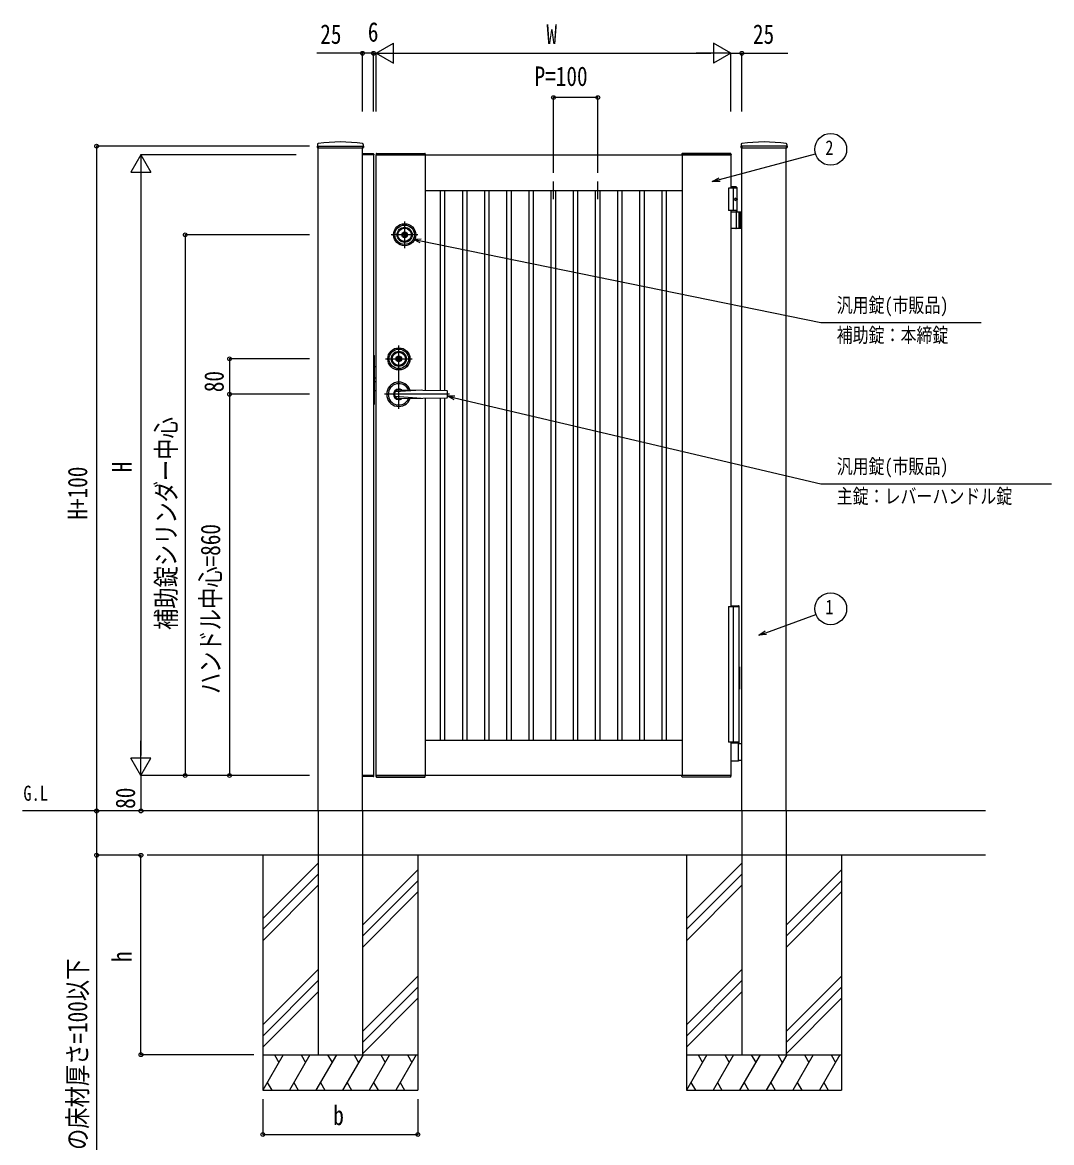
# Model space of a CAD drawing. Units: millimetres, scale not verified. Extents: x -4205 to 4205, y -2970 to 2970.
# Drawn here: x -1203 to 1119, y -976 to 1551 of the extents above; entities that cross this region are included whole.
import ezdxf
from ezdxf.enums import TextEntityAlignment as Align

# ---------------------------------------------------------------- set-up
doc = ezdxf.new("R2010")
doc.units = ezdxf.units.MM
doc.header["$LTSCALE"] = 10
for name, color, linetype in [('0-2_USER1', 3, 'Continuous'), ('0-3_YKK_A1', 4, 'Continuous'), ('0-4_YKK_D', 6, 'Continuous')]:
    doc.layers.add(name, color=color, linetype=linetype)
doc.styles.add('ＭＳ ゴシック', font='')
doc.styles.get('ＭＳ ゴシック').set_extended_font_data('MS Gothic')

msp = doc.modelspace()

# ---------------------------------------------------------------- linework, layer by layer
at = {"layer": '0-3_YKK_A1'}
for p, q in [((-537.73, 1276.02), (-538.08, 1269.36)), ((-537.58, 1268.83), (-434.38, 1268.83)), ((-535.98, 1272.33), (-535.98, 1268.83)), ((-535.98, -227.67), (-535.98, 1268.83)), ((-435.98, -227.67), (-435.98, 1268.83)), ((-434.23, 1276.02), (-433.88, 1269.36)), ((418.27, 1276.02), (417.92, 1269.36)), ((418.42, 1268.83), (521.62, 1268.83)), ((420.02, -227.67), (420.02, 1268.83)), ((520.02, 1272.33), (520.02, 1268.83)), ((520.02, -227.67), (520.02, 1268.83)), ((521.77, 1276.02), (522.12, 1269.36)), ((-436.18, 1252.33), (-436.07, 1254.36)), ((-410.68, 1252.33), (-436.18, 1252.33)), ((-410.98, 1252.33), (-435.98, 1252.33)), ((-411.29, 1254.83), (-435.57, 1254.83)), ((-410.79, 1254.36), (-410.68, 1252.33)), ((-405.35, 1254.88), (-405.48, 1252.33)), ((-405.48, 1252.33), (-294.48, 1252.33)), ((-404.35, 1255.83), (-295.61, 1255.83)), ((-294.98, 1252.33), (-294.98, 721.52)), ((-294.61, 1254.88), (-294.48, 1252.33)), ((284.65, 1254.88), (284.52, 1252.33)), ((395.52, 1252.33), (284.52, 1252.33)), ((285.02, 1252.33), (285.02, -147.67)), ((394.39, 1255.83), (285.65, 1255.83)), ((395.39, 1254.88), (395.52, 1252.33)), ((-4.98, 1152.33), (-4.98, 1192.33)), ((95.02, 1152.33), (95.02, 1192.33)), ((-294.98, 1172.33), (285.02, 1172.33)), ((-259.98, 721.03), (-259.98, 1172.33)), ((-249.98, 720.9), (-249.98, 1172.33)), ((-209.98, -67.67), (-209.98, 1172.33)), ((-199.98, -67.67), (-199.98, 1172.33)), ((-159.98, -67.67), (-159.98, 1172.33)), ((-149.98, -67.67), (-149.98, 1172.33)), ((-109.98, -67.67), (-109.98, 1172.33)), ((-99.98, -67.67), (-99.98, 1172.33)), ((-59.98, -67.67), (-59.98, 1172.33)), ((-49.98, -67.67), (-49.98, 1172.33)), ((-9.98, -67.67), (-9.98, 1172.33)), ((0.02, -67.67), (0.02, 1172.33)), ((40.02, -67.67), (40.02, 1172.33)), ((50.02, -67.67), (50.02, 1172.33)), ((90.02, -67.67), (90.02, 1172.33)), ((100.02, -67.67), (100.02, 1172.33)), ((140.02, -67.67), (140.02, 1172.33)), ((150.02, -67.67), (150.02, 1172.33)), ((190.02, -67.67), (190.02, 1172.33)), ((200.02, -67.67), (200.02, 1172.33)), ((240.02, -67.67), (240.02, 1172.33)), ((250.02, -67.67), (250.02, 1172.33)), ((407.52, 1180.33), (395.02, 1180.33)), ((409.52, 1178.33), (395.02, 1178.33)), ((400.02, 1177.33), (400.02, 1127.33)), ((407.52, 1180.33), (409.52, 1178.33)), ((409.52, 1124.33), (409.52, 1178.33)), ((407.21, 1152.75), (407.8, 1152.75)), ((407.21, 1151.91), (407.8, 1151.91)), ((408.22, 1154.43), (408.82, 1154.43)), ((408.22, 1150.23), (408.82, 1150.23)), ((409.52, 1127.33), (390.02, 1127.33)), ((395.02, 1127.33), (395.02, 233.33)), ((395.02, 1124.33), (420.02, 1124.33)), ((407.83, 1087.83), (407.83, 1122.83)), ((413.52, 1124.33), (413.52, 1086.33)), ((416.02, 1124.33), (416.02, 1086.33)), ((-340.98, 1102.33), (-340.98, 1042.33)), ((-310.98, 1072.33), (-370.98, 1072.33)), ((-345.33, 1072.02), (-343.88, 1071.18)), ((-344.73, 1073.38), (-343.34, 1072.58)), ((-343.88, 1071.18), (-342.33, 1071.18)), ((-343.34, 1072.58), (-342.66, 1072.58)), ((-342.33, 1071.18), (-341.64, 1072.38)), ((-341.64, 1072.38), (-340.32, 1072.38)), ((-340.32, 1072.38), (-339.63, 1071.18)), ((-339.88, 1073.58), (-339.3, 1072.58)), ((-339.63, 1071.18), (-338.08, 1071.18)), ((-339.3, 1072.58), (-338.62, 1072.58)), ((-338.62, 1072.58), (-337.23, 1073.38)), ((-338.08, 1071.18), (-336.63, 1072.02)), ((-337.23, 1073.38), (-336.63, 1073.38)), ((-336.63, 1072.02), (-336.63, 1073.38)), ((420.02, 1086.33), (395.02, 1086.33)), ((-353.98, 679.83), (-353.98, 822.33)), ((-410.98, 798.83), (-410.48, 798.83)), ((-410.48, 689.83), (-410.48, 799.83)), ((-410.48, 799.83), (-408.98, 799.83)), ((-408.98, 689.83), (-408.98, 799.83)), ((-383.98, 792.33), (-323.98, 792.33)), ((-358.33, 792.02), (-356.88, 791.18)), ((-357.73, 793.38), (-356.34, 792.58)), ((-356.88, 791.18), (-355.33, 791.18)), ((-356.34, 792.58), (-355.66, 792.58)), ((-355.33, 791.18), (-354.64, 792.38)), ((-354.64, 792.38), (-353.32, 792.38)), ((-353.32, 792.38), (-352.63, 791.18)), ((-352.88, 793.58), (-352.3, 792.58)), ((-352.63, 791.18), (-351.08, 791.18)), ((-352.3, 792.58), (-351.62, 792.58)), ((-351.62, 792.58), (-350.23, 793.38)), ((-351.08, 791.18), (-349.63, 792.02)), ((-350.23, 793.38), (-349.63, 793.38)), ((-349.63, 792.02), (-349.63, 793.38)), ((-410.48, 778.33), (-408.98, 778.33)), ((-408.98, 774.83), (-404.98, 774.83)), ((-408.98, 749.83), (-404.98, 749.83)), ((-408.98, 741.33), (-404.98, 741.33)), ((-410.48, 711.33), (-408.98, 711.33)), ((-408.98, 721.33), (-404.98, 721.33)), ((-239.98, 712.33), (-386.48, 712.33)), ((-303.98, 721.64), (-362.49, 717.58)), ((-353.98, 722.33), (-245.97, 720.84)), ((-244.98, 719.84), (-244.98, 704.81)), ((-410.98, 690.83), (-410.48, 690.83)), ((-410.48, 689.83), (-408.98, 689.83)), ((-303.98, 703.02), (-362.49, 707.08)), ((-245.97, 703.81), (-353.98, 702.33)), ((-294.98, 703.14), (-294.98, -147.67)), ((-259.98, -67.67), (-259.98, 703.62)), ((-249.98, -67.67), (-249.98, 703.76)), ((390.02, 233.33), (390.02, -72.67)), ((390.02, 233.33), (414.02, 233.33)), ((395.02, 235.33), (412.77, 235.33)), ((400.02, 233.33), (400.02, -72.67)), ((413.77, 233.33), (413.77, 234.33)), ((414.02, 97.33), (414.02, 233.33)), ((415.02, 97.33), (413.05, 97.33)), ((413.05, 97.33), (413.05, 47.33)), ((415.02, 97.33), (415.02, 47.33)), ((415.02, 47.33), (413.05, 47.33)), ((414.02, -72.67), (414.02, 47.33)), ((-294.98, -67.67), (285.02, -67.67)), ((414.02, -72.67), (390.02, -72.67)), ((412.37, -74.67), (395.02, -74.67)), ((413.02, -74.67), (395.02, -74.67)), ((412.66, -74.76), (412.65, -74.75)), ((413.89, -75.59), (412.66, -74.76)), ((413.02, -72.67), (413.02, -74.67)), ((414.17, -75.67), (420.02, -75.67)), ((411.58, -76.17), (411.58, -113.17)), ((395.02, -114.67), (412.37, -114.67)), ((412.65, -114.59), (412.66, -114.58)), ((412.66, -114.58), (413.89, -113.75)), ((420.02, -113.67), (414.17, -113.67)), ((-436.18, -147.67), (-436.07, -149.7)), ((-410.68, -147.67), (-436.18, -147.67)), ((-411.29, -150.17), (-435.57, -150.17)), ((-410.79, -149.7), (-410.68, -147.67)), ((-405.48, -147.67), (-294.48, -147.67)), ((-405.35, -150.22), (-405.48, -147.67)), ((-404.35, -151.17), (-295.61, -151.17)), ((-294.61, -150.22), (-294.48, -147.67)), ((395.52, -147.67), (284.52, -147.67)), ((284.65, -150.22), (284.52, -147.67)), ((394.39, -151.17), (285.65, -151.17)), ((395.39, -150.22), (395.52, -147.67)), ((970.02, -227.67), (-1203.45, -227.67)), ((-535.98, -227.67), (-535.98, -777.67)), ((-435.98, -227.67), (-435.98, -777.67)), ((420.02, -227.67), (420.02, -777.67)), ((520.02, -227.67), (520.02, -777.67)), ((970.02, -327.67), (-921.71, -327.67)), ((-660.98, -327.67), (-660.98, -857.67)), ((-310.98, -327.67), (-310.98, -857.67)), ((295.02, -327.67), (295.02, -857.67)), ((645.02, -327.67), (645.02, -857.67)), ((-535.98, -345.46), (-660.98, -470.46)), ((420.02, -345.46), (295.02, -470.46)), ((-535.98, -370.46), (-660.98, -495.46)), ((-310.98, -360.46), (-435.98, -485.46)), ((420.02, -370.46), (295.02, -495.46)), ((645.02, -360.46), (520.02, -485.46)), ((-535.98, -395.46), (-660.98, -520.46)), ((-310.98, -385.46), (-435.98, -510.46)), ((420.02, -395.46), (295.02, -520.46)), ((645.02, -385.46), (520.02, -510.46)), ((-310.98, -410.46), (-435.98, -535.46)), ((645.02, -410.46), (520.02, -535.46)), ((-535.98, -585.46), (-660.98, -710.46)), ((-310.98, -600.46), (-435.98, -725.46)), ((420.02, -585.46), (295.02, -710.46)), ((645.02, -600.46), (520.02, -725.46)), ((-535.98, -610.46), (-660.98, -735.46)), ((-310.98, -625.46), (-435.98, -750.46)), ((420.02, -610.46), (295.02, -735.46)), ((645.02, -625.46), (520.02, -750.46)), ((-535.98, -635.46), (-660.98, -760.46)), ((-310.98, -650.46), (-435.98, -775.46)), ((420.02, -635.46), (295.02, -760.46)), ((645.02, -650.46), (520.02, -775.46)), ((-660.98, -777.67), (-310.98, -777.67)), ((-614.79, -777.67), (-660.98, -857.67)), ((-634.79, -777.67), (-624.79, -794.99)), ((-554.79, -777.67), (-600.98, -857.67)), ((-574.79, -777.67), (-564.79, -794.99)), ((-494.79, -777.67), (-540.98, -857.67)), ((-535.98, -777.67), (-435.98, -777.67)), ((-514.79, -777.67), (-504.79, -794.99)), ((-434.79, -777.67), (-480.98, -857.67)), ((-454.79, -777.67), (-444.79, -794.99)), ((-374.79, -777.67), (-420.98, -857.67)), ((-394.79, -777.67), (-384.79, -794.99)), ((-314.79, -777.67), (-360.98, -857.67)), ((-334.79, -777.67), (-324.79, -794.99)), ((295.02, -777.67), (645.02, -777.67)), ((341.21, -777.67), (295.02, -857.67)), ((321.21, -777.67), (331.21, -794.99)), ((401.21, -777.67), (355.02, -857.67)), ((381.21, -777.67), (391.21, -794.99)), ((461.21, -777.67), (415.02, -857.67)), ((420.02, -777.67), (520.02, -777.67)), ((441.21, -777.67), (451.21, -794.99)), ((521.21, -777.67), (475.02, -857.67)), ((501.21, -777.67), (511.21, -794.99)), ((581.21, -777.67), (535.02, -857.67)), ((561.21, -777.67), (571.21, -794.99)), ((641.21, -777.67), (595.02, -857.67)), ((621.21, -777.67), (631.21, -794.99)), ((-660.98, -857.67), (-310.98, -857.67)), ((-650.98, -840.35), (-640.98, -857.67)), ((-590.98, -840.35), (-580.98, -857.67)), ((-530.98, -840.35), (-520.98, -857.67)), ((-470.98, -840.35), (-460.98, -857.67)), ((-410.98, -840.35), (-400.98, -857.67)), ((-350.98, -840.35), (-340.98, -857.67)), ((295.02, -857.67), (645.02, -857.67)), ((305.02, -840.35), (315.02, -857.67)), ((365.02, -840.35), (375.02, -857.67)), ((425.02, -840.35), (435.02, -857.67)), ((485.02, -840.35), (495.02, -857.67)), ((545.02, -840.35), (555.02, -857.67)), ((605.02, -840.35), (615.02, -857.67))]:
    msp.add_line(p, q, dxfattribs=at)
for points in [[(-535.98, 1272.33), (-435.98, 1272.33), (-435.98, 1268.83)], [(520.02, 1272.33), (420.02, 1272.33), (420.02, 1268.83)], [(-410.98, 1252.33), (-410.98, -147.67), (-435.98, -147.67)], [(-404.98, -147.67), (-404.98, 1252.33), (395.02, 1252.33), (395.02, 1177.33)], [(409.52, 1177.33), (390.02, 1177.33), (390.02, 1127.33)], [(407.8, 1152.75), (407.91, 1152.77), (408.02, 1152.81), (408.12, 1152.89), (408.21, 1153), (408.28, 1153.12), (408.32, 1153.27), (408.34, 1153.43), (408.34, 1153.59)], [(408.34, 1151.07), (408.34, 1151.23), (408.32, 1151.39), (408.28, 1151.54), (408.21, 1151.66), (408.12, 1151.77), (408.02, 1151.85), (407.91, 1151.89), (407.8, 1151.91)], [(408.93, 1153.59), (408.96, 1153.43), (409, 1153.27), (409.07, 1153.12), (409.15, 1153), (409.25, 1152.89), (409.31, 1152.84)], [(409.31, 1151.82), (409.25, 1151.77), (409.15, 1151.66), (409.07, 1151.54), (409, 1151.39), (408.96, 1151.23), (408.93, 1151.07)], [(-345.33, 1072.02), (-345.33, 1073.38), (-344.73, 1073.38)], [(-342.66, 1072.58), (-342.08, 1073.58), (-339.88, 1073.58)], [(-358.33, 792.02), (-358.33, 793.38), (-357.73, 793.38)], [(-355.66, 792.58), (-355.08, 793.58), (-352.88, 793.58)], [(395.02, -72.67), (395.02, -147.67), (-404.98, -147.67)]]:
    msp.add_lwpolyline(points, dxfattribs=at)
for centre, radius in [((-340.98, 1072.33), 25), ((-340.98, 1072.33), 22), ((-340.98, 1072.33), 17), ((-340.98, 1072.33), 15), ((-340.98, 1072.33), 6.35), ((-340.98, 1072.33), 5.6), ((-353.98, 792.33), 25), ((-353.98, 792.33), 22), ((-353.98, 792.33), 17), ((-353.98, 792.33), 15), ((-353.98, 792.33), 6.35), ((-353.98, 792.33), 5.6)]:
    msp.add_circle(centre, radius, dxfattribs=at)
for centre, radius, start, end in [((-537.58, 1269.33), 0.5, 177, 270), ((-535.73, 1275.91), 2, 99.00123, 177), ((-485.98, 961.83), 320, 80.99877, 99.00123), ((-436.23, 1275.91), 2, 3, 80.99877), ((-434.38, 1269.33), 0.5, 270, 3), ((418.42, 1269.33), 0.5, 177, 270), ((420.27, 1275.91), 2, 99.00123, 177), ((470.02, 961.83), 320, 80.99877, 99.00123), ((519.77, 1275.91), 2, 3, 80.99877), ((521.62, 1269.33), 0.5, 270, 3), ((-435.57, 1254.33), 0.5, 90, 177), ((-411.29, 1254.33), 0.5, 3, 90), ((-404.35, 1254.83), 1, 90, 177), ((-295.61, 1254.83), 1, 3, 90), ((285.65, 1254.83), 1, 90, 177), ((394.39, 1254.83), 1, 3, 90), ((406.33, 1122.83), 1.5, 0, 90), ((406.33, 1087.83), 1.5, 270, 0), ((-340.98, 1072.33), 2.75, 9.44209, 170.55791), ((-340.98, 1072.33), 2.75, 204.71985, 335.28015), ((-353.98, 792.33), 2.75, 9.44209, 170.55791), ((-353.98, 792.33), 2.75, 204.71985, 335.28015), ((-353.98, 712.33), 27.5, 20.53124, 339.46612), ((-353.98, 712.33), 24, 23.83151, 336.16585), ((-353.98, 712.33), 12, 55.64593, 304.35407), ((-353.98, 712.33), 10, 148.33183, 211.66817), ((-921.77, 1422.71), 900, 308.41959, 308.84875), ((-353.98, 712.33), 10, 90, 108.93641), ((-245.98, 719.84), 1, 0, 89.20969), ((-921.77, 1.95), 900, 51.15125, 51.58041), ((-353.98, 712.33), 10, 251.06358, 270), ((-245.98, 704.81), 1, 270.78769, 0), ((412.77, 234.33), 1, 0, 90), ((412.37, -75.17), 0.5, 56.30993, 90), ((414.17, -75.17), 0.5, 236.30993, 270.00001), ((412.37, -114.17), 0.5, 270, 303.69007), ((414.17, -114.17), 0.5, 89.99999, 123.69007), ((-435.57, -149.67), 0.5, 183, 270), ((-411.29, -149.67), 0.5, 270, 357), ((-404.35, -150.17), 1, 183, 270), ((-295.61, -150.17), 1, 270, 357), ((285.65, -150.17), 1, 183, 270), ((394.39, -150.17), 1, 270, 357)]:
    msp.add_arc(centre, radius, start, end, dxfattribs=at)
msp.add_ellipse((406.86, 1152.33), major_axis=(0, -3.5), ratio=0.707107, dxfattribs=at)
for centre, start_param, end_param in [((400.85, 1152.33), 4.6657054, 4.7590726), ((402.04, 1152.33), 4.8528504, 4.9478932), ((402.04, 1152.33), 4.4768847, 4.5719276), ((402.63, 1152.33), 4.8528504, 4.9478932), ((402.63, 1152.33), 4.4768847, 4.5719276)]:
    msp.add_ellipse(centre, major_axis=(0, 9), ratio=0.707107, start_param=start_param, end_param=end_param, dxfattribs=at)
at = {"layer": '0-4_YKK_D'}
for p, q in [((-404.98, 1481.83), (-366.01, 1504.33)), ((-366.01, 1459.33), (-366.01, 1504.33)), ((395.02, 1481.83), (356.05, 1504.33)), ((356.05, 1504.33), (356.05, 1459.33)), ((-435.98, 1350.39), (-435.98, 1482.83)), ((-410.98, 1481.83), (-427.98, 1481.83)), ((-410.98, 1350.39), (-410.98, 1482.83)), ((-410.98, 1350.39), (-410.98, 1482.83)), ((-410.98, 1481.83), (-404.98, 1481.83)), ((-404.98, 1350.39), (-404.98, 1482.83)), ((-404.98, 1350.39), (-404.98, 1482.83)), ((-404.98, 1481.83), (-387.98, 1481.83)), ((-404.98, 1481.83), (-366.01, 1459.33)), ((-404.98, 1481.83), (-327.04, 1481.83)), ((-359.98, 1481.83), (350.02, 1481.83)), ((395.02, 1481.83), (317.08, 1481.83)), ((395.02, 1481.83), (356.05, 1459.33)), ((395.02, 1350.39), (395.02, 1482.83)), ((395.02, 1350.39), (395.02, 1482.83)), ((420.02, 1350.39), (420.02, 1482.83)), ((-4.98, 1212.33), (-4.98, 1382.83)), ((95.02, 1381.83), (-4.98, 1381.83)), ((95.02, 1212.33), (95.02, 1382.83)), ((-555.98, 1272.33), (-1036.98, 1272.33)), ((-1035.98, 1272.33), (-1035.98, -227.67)), ((-935.98, 1252.33), (-958.48, 1213.36)), ((-585.98, 1252.33), (-936.98, 1252.33)), ((-935.98, 1252.33), (-913.48, 1213.36)), ((-935.98, 1252.33), (-935.98, 1174.39)), ((-958.48, 1213.36), (-913.48, 1213.36)), ((-935.98, 1207.33), (-935.98, -102.67)), ((-555.98, 1072.33), (-836.98, 1072.33)), ((-835.98, 1072.33), (-835.98, -147.67)), ((-555.98, 792.33), (-736.98, 792.33)), ((-735.98, 792.33), (-735.98, 712.33)), ((-555.98, 712.33), (-736.98, 712.33)), ((-555.98, 712.33), (-736.98, 712.33)), ((-735.98, 712.33), (-735.98, -147.67)), ((-935.98, -147.67), (-935.98, -69.73)), ((-935.98, -147.67), (-958.48, -108.7)), ((-913.48, -108.7), (-958.48, -108.7)), ((-935.98, -147.67), (-913.48, -108.7)), ((-598.47, -147.67), (-936.98, -147.67)), ((-598.47, -147.67), (-936.98, -147.67)), ((-935.98, -147.67), (-935.98, -227.67)), ((-555.98, -147.67), (-836.98, -147.67)), ((-555.98, -147.67), (-736.98, -147.67)), ((-685.62, -227.67), (-1036.98, -227.67)), ((-1005.16, -227.67), (-1036.98, -227.67)), ((-855.98, -227.67), (-936.98, -227.67)), ((-941.71, -327.67), (-1036.98, -327.67)), ((-942, -327.67), (-934.98, -327.67)), ((-935.98, -777.66), (-935.98, -327.67)), ((-680.97, -777.66), (-936.98, -777.66)), ((-661, -877.67), (-661, -958.67)), ((-311, -877.67), (-311, -958.67)), ((-661, -957.67), (-311, -957.67))]:
    msp.add_line(p, q, dxfattribs=at)
for points in [[(-410.98, 1481.83), (-435.98, 1481.83), (-539.38, 1481.83)], [(395.02, 1481.83), (420.02, 1481.83), (523.42, 1481.83)], [(353.34, 1192.33), (369.76, 1196.73), (586.01, 1254.68)], [(370.94, 1192.33), (353.34, 1192.33), (368.58, 1201.13)], [(-305.67, 1054.4), (-321.41, 1062.27), (-303.84, 1063.33)], [(-321.41, 1062.27), (-304.76, 1058.87), (598.02, 874.11), (960.25, 874.11)], [(-229.47, 700.26), (-244.98, 708.58), (-227.39, 709.13)], [(-244.98, 708.58), (-228.43, 704.7), (598.02, 510.55), (1118.92, 510.55)], [(458.33, 168.73), (474.3, 174.55), (586.91, 215.59)], [(475.86, 170.27), (458.33, 168.73), (472.74, 178.83)], [(-1035.98, -227.67), (-1035.98, -327.67), (-1035.98, -1480.67)]]:
    msp.add_lwpolyline(points, dxfattribs=at)
for centre, radius in [((-435.98, 1481.83), 4.25), ((-410.98, 1481.83), 4.25), ((-410.98, 1481.83), 4.25), ((420.02, 1481.83), 4.25), ((-4.98, 1381.83), 4.25), ((95.02, 1381.83), 4.25), ((620.49, 1265.04), 36), ((-1035.98, 1272.33), 4.25), ((-835.98, 1072.33), 4.25), ((-735.98, 792.33), 4.25), ((-735.98, 712.33), 4.25), ((-735.98, 712.33), 4.25), ((620.49, 228.57), 36), ((-835.98, -147.67), 4.25), ((-735.98, -147.67), 4.25), ((-1035.98, -227.67), 4.25), ((-1035.98, -227.67), 4.25), ((-935.98, -227.67), 4.25), ((-1035.98, -327.67), 4.25), ((-935.98, -327.67), 4.25), ((-935.98, -777.66), 4.25), ((-661, -957.67), 4.25), ((-311, -957.67), 4.25)]:
    msp.add_circle(centre, radius, dxfattribs=at)

# ---------------------------------------------------------------- texts
at = {"layer": '0-2_USER1', "style": 'ＭＳ ゴシック', "width": 0.8}
msp.add_text('G.L', height=33.99, dxfattribs=at).set_placement((-1201.18, -214.84), align=Align.BOTTOM_LEFT)
at = {"layer": '0-4_YKK_D', "style": 'ＭＳ ゴシック', "width": 0.8}
for s, height, p in [('25', 43.99, (-531.38, 1489.83)), ('6', 43.99, (-423.98, 1494.83)), ('W', 43.99, (-20.98, 1489.83)), ('25', 43.99, (445.02, 1489.83)), ('P=100', 43.99, (-47.78, 1394.83)), ('2', 32.99, (608.49, 1242.54)), ('汎用錠(市販品)', 32.99, (634.02, 887.06)), ('補助錠：本締錠', 32.99, (634.02, 819.56)), ('汎用錠(市販品)', 32.99, (634.02, 523.5)), ('主錠：レバーハンドル錠', 32.99, (634.02, 456)), ('1', 32.99, (608.49, 206.07)), ('b', 43.99, (-502, -949.67))]:
    msp.add_text(s, height=height, dxfattribs=at).set_placement(p, align=Align.BOTTOM_LEFT)
for s, p in [('80', (-735.98, 717.13)), ('補助錠シリンダー中心', (-843.98, 180.73)), ('H', (-943.98, 536.33)), ('H+100', (-1043.98, 429.53)), ('ハンドル中心=860', (-743.98, 35.93)), ('80', (-935.98, -222.87)), ('h', (-943.98, -568.67)), ('インターロッキング等の床材厚さ=100以下', (-1043.98, -1472.67))]:
    msp.add_text(s, height=43.99, rotation=90, dxfattribs=at).set_placement(p, align=Align.BOTTOM_LEFT)

doc.saveas('drawing.dxf')
